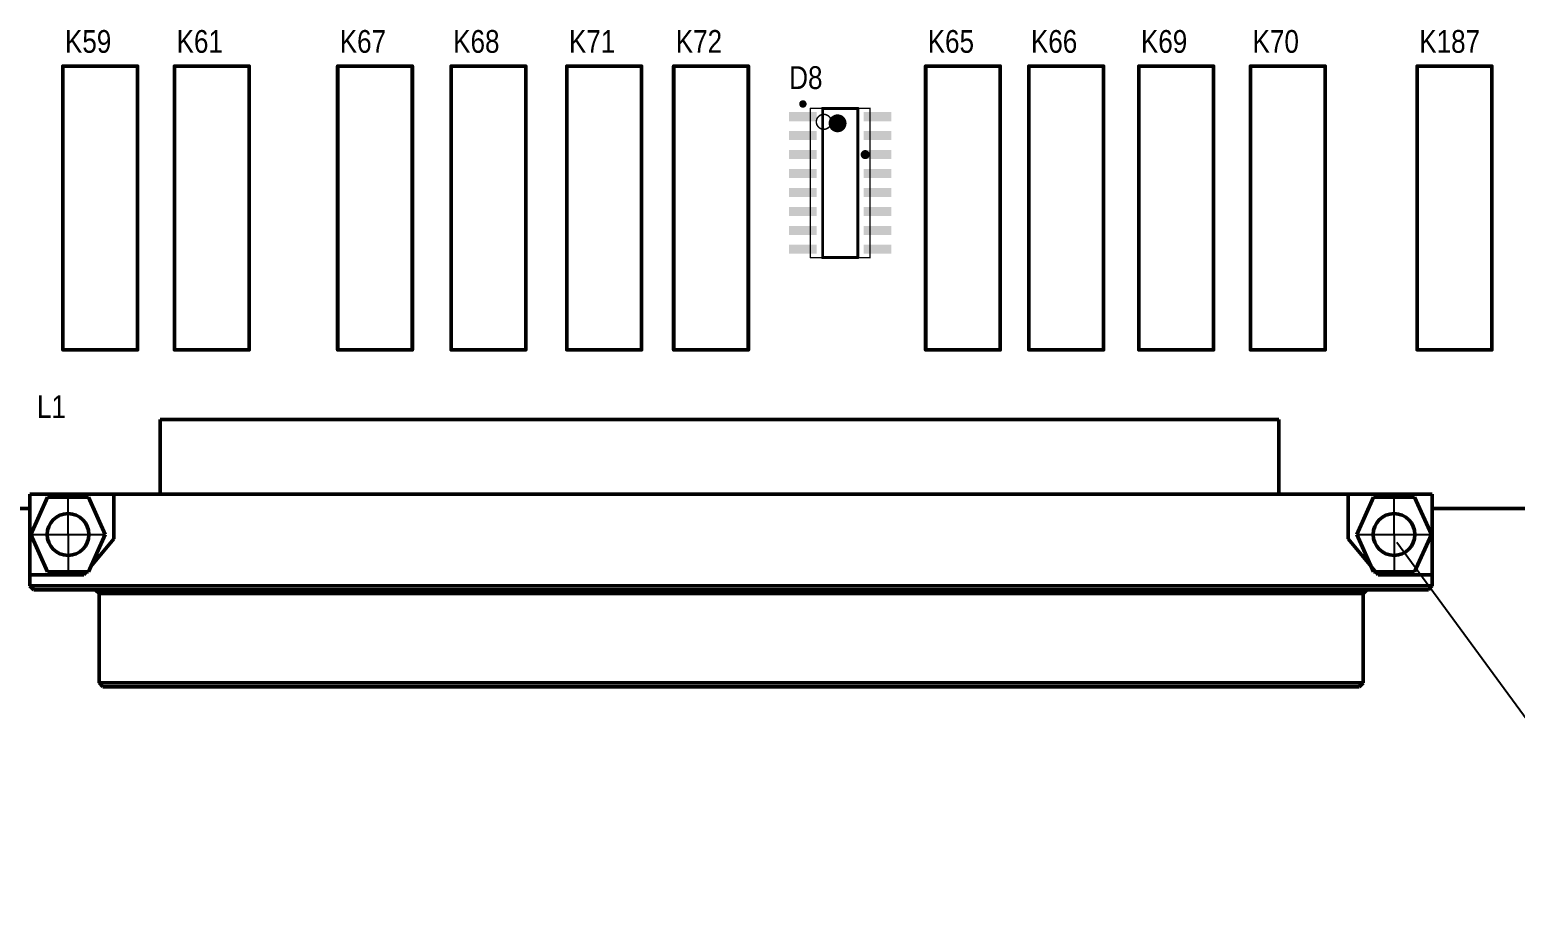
# Model space of a CAD drawing. Header units: millimetres. Extents: x 7140 to 8879, y -16257 to -5062.
# Drawn here: x 7238.6 to 7338.2, y -14781.5 to -14722 of the extents above; entities that cross this region are included whole.
import ezdxf

# ---------------------------------------------------------------- set-up
doc = ezdxf.new("R2010")
doc.units = ezdxf.units.MM
for name, color, linetype in [('BottomSolder', 6, 'Continuous'), ('Mechanical13', 56, 'Continuous'), ('TopOverlay', 2, 'Continuous'), ('TopSolder', 216, 'Continuous'), ('ViaHoleLayer', 16, 'Continuous')]:
    doc.layers.add(name, color=color, linetype=linetype)
doc.styles.get("Standard").update_dxf_attribs({"font": 'ARIALN.TTF', "height": 3.4})

msp = doc.modelspace()

# ---------------------------------------------------------------- linework, layer by layer
msp.add_line((7330.24522, -14756.32461), (7348.71518, -14781.53911))
at = {"layer": 'BottomSolder', "lineweight": 50}
for p, q in [((7247.32264, -14753.11816), (7247.32264, -14748.11551)), ((7247.32264, -14748.11551), (7322.31909, -14748.11551)), ((7322.31909, -14748.11551), (7322.31909, -14753.11816)), ((7238.60301, -14759.26816), (7238.60301, -14753.11816)), ((7238.60301, -14753.11816), (7244.23301, -14753.11816)), ((7244.23301, -14756.11816), (7244.23301, -14753.11816)), ((7326.97301, -14753.11816), (7244.23301, -14753.11816)), ((7326.97301, -14753.11816), (7326.97301, -14756.11816)), ((7326.97301, -14753.11816), (7332.603, -14753.11816)), ((7332.603, -14753.11816), (7332.603, -14758.51816)), ((7238.60301, -14754.0777), (7178.87499, -14754.0777)), ((7239.77801, -14753.31816), (7238.65301, -14755.81816)), ((7239.77801, -14753.31816), (7242.52801, -14753.31816)), ((7242.52801, -14753.31816), (7243.65301, -14755.81816)), ((7328.67801, -14753.31816), (7327.55301, -14755.81816)), ((7328.67801, -14753.31816), (7331.42801, -14753.31816)), ((7331.42801, -14753.31816), (7332.55301, -14755.81816)), ((7413.77749, -14754.0777), (7332.603, -14754.0777)), ((7238.65301, -14755.81816), (7239.77801, -14758.31816)), ((7243.65301, -14755.81816), (7242.52801, -14758.31816)), ((7242.6911, -14757.95574), (7244.23301, -14756.11816)), ((7326.97301, -14756.11816), (7328.98685, -14758.51816)), ((7327.55301, -14755.81816), (7328.67801, -14758.31816)), ((7332.55301, -14755.81816), (7331.42801, -14758.31816)), ((7238.60301, -14758.51816), (7242.21917, -14758.51816)), ((7238.85301, -14759.51816), (7238.60301, -14759.26816)), ((7238.60301, -14759.26816), (7332.603, -14759.26816)), ((7239.77801, -14758.31816), (7242.52801, -14758.31816)), ((7242.21917, -14758.51816), (7242.38699, -14758.31816)), ((7328.67801, -14758.31816), (7331.42801, -14758.31816)), ((7328.98685, -14758.51816), (7332.603, -14758.51816)), ((7332.35301, -14759.51816), (7332.603, -14759.26816)), ((7332.603, -14759.26816), (7332.603, -14758.51816)), ((7332.35301, -14759.51816), (7238.85301, -14759.51816)), ((7243.23301, -14759.76816), (7242.98301, -14759.51816)), ((7243.23301, -14759.76816), (7243.48301, -14759.76816)), ((7243.23301, -14765.76816), (7243.23301, -14759.76816)), ((7243.98301, -14759.76816), (7243.48301, -14759.76816)), ((7243.98301, -14759.76816), (7244.23301, -14759.76816)), ((7244.23301, -14759.76816), (7244.48301, -14759.76816)), ((7326.72301, -14759.76816), (7244.48301, -14759.76816)), ((7326.72301, -14759.76816), (7326.97301, -14759.76816)), ((7326.97301, -14759.76816), (7327.22301, -14759.76816)), ((7327.72301, -14759.76816), (7327.22301, -14759.76816)), ((7327.72301, -14759.76816), (7327.97301, -14759.76816)), ((7328.22301, -14759.51816), (7327.97301, -14759.76816)), ((7327.97301, -14759.76816), (7327.97301, -14765.76816)), ((7243.23301, -14765.76816), (7243.48301, -14765.76816)), ((7243.48301, -14766.01816), (7243.23301, -14765.76816)), ((7243.48301, -14765.76816), (7243.98301, -14765.76816)), ((7243.98301, -14766.01816), (7243.48301, -14766.01816)), ((7243.98301, -14765.76816), (7244.23301, -14765.76816)), ((7243.98301, -14766.01816), (7244.23301, -14766.01816)), ((7244.23301, -14765.76816), (7244.48301, -14765.76816)), ((7244.23301, -14766.01816), (7244.48301, -14766.01816)), ((7244.48301, -14765.76816), (7326.72301, -14765.76816)), ((7326.72301, -14766.01816), (7244.48301, -14766.01816)), ((7326.72301, -14765.76816), (7326.97301, -14765.76816)), ((7326.72301, -14766.01816), (7326.97301, -14766.01816)), ((7326.97301, -14765.76816), (7327.22301, -14765.76816)), ((7326.97301, -14766.01816), (7327.22301, -14766.01816)), ((7327.22301, -14765.76816), (7327.72301, -14765.76816)), ((7327.72301, -14766.01816), (7327.22301, -14766.01816)), ((7327.97301, -14765.76816), (7327.72301, -14766.01816)), ((7327.72301, -14765.76816), (7327.97301, -14765.76816))]:
    msp.add_line(p, q, dxfattribs=at)
at = {"layer": 'BottomSolder', "color": 0}
for p, q in [((7241.15301, -14755.81816), (7241.15301, -14753.31816)), ((7330.05301, -14755.81816), (7330.05301, -14753.31816)), ((7238.65301, -14755.81816), (7243.65301, -14755.81816)), ((7241.15301, -14755.81816), (7241.15301, -14758.31816)), ((7327.55301, -14755.81816), (7332.55301, -14755.81816)), ((7330.05301, -14755.81816), (7330.05301, -14758.31816))]:
    msp.add_line(p, q, dxfattribs=at)
at = {"layer": 'BottomSolder', "const_width": 0.302}
msp.add_lwpolyline([(7294.445, -14730.35919, 1), (7294.74699, -14730.35919, 1)], format="xyb", close=True, dxfattribs=at)
at = {"layer": 'BottomSolder', "lineweight": 50}
for centre in [(7241.15301, -14755.81816), (7330.05301, -14755.81816)]:
    msp.add_circle(centre, 1.4, dxfattribs=at)
at = {"layer": 'Mechanical13', "const_width": 0.1}
for points in [[(7290.92096, -14727.2642), (7294.92095, -14727.2642)], [(7290.92096, -14737.26418), (7290.92096, -14727.2642)], [(7294.92095, -14737.26418), (7294.92095, -14727.2642)], [(7290.92096, -14737.26418), (7294.92095, -14737.26418)]]:
    msp.add_lwpolyline(points, dxfattribs=at)
at = {"layer": 'Mechanical13'}
for points, const_width in [([(7290.89596, -14727.2642, 1), (7290.94595, -14727.2642, 1)], 0.05), ([(7290.89596, -14727.2642, 1), (7290.94595, -14727.2642, 1)], 0.05), ([(7294.89595, -14727.2642, 1), (7294.94595, -14727.2642, 1)], 0.05), ([(7294.89595, -14727.2642, 1), (7294.94595, -14727.2642, 1)], 0.05), ([(7292.32094, -14728.1642, 1), (7291.32094, -14728.1642, 1)], 0.1), ([(7291.29594, -14728.1642, 1), (7291.34594, -14728.1642, 1)], 0.05), ([(7292.29594, -14728.1642, 1), (7292.34594, -14728.1642, 1)], 0.05), ([(7290.89596, -14737.26418, 1), (7290.94595, -14737.26418, 1)], 0.05), ([(7290.89596, -14737.26418, 1), (7290.94595, -14737.26418, 1)], 0.05), ([(7294.89595, -14737.26418, 1), (7294.94595, -14737.26418, 1)], 0.05), ([(7294.89595, -14737.26418, 1), (7294.94595, -14737.26418, 1)], 0.05)]:
    msp.add_lwpolyline(points, format="xyb", close=True, dxfattribs=dict(at, const_width=const_width))
at = {"layer": 'TopOverlay'}
for points, const_width in [([(7240.80904, -14743.43719), (7240.80904, -14724.44017)], 0.254), ([(7240.80904, -14724.44017), (7245.81203, -14724.44017)], 0.254), ([(7245.81203, -14743.44019), (7245.81203, -14724.44017)], 0.254), ([(7248.29396, -14743.43719), (7248.29396, -14724.44017)], 0.254), ([(7248.29396, -14724.44017), (7253.297, -14724.44017)], 0.254), ([(7253.297, -14743.44019), (7253.297, -14724.44017)], 0.254), ([(7259.23156, -14743.43719), (7259.23156, -14724.44017)], 0.254), ([(7259.23156, -14724.44017), (7264.23455, -14724.44017)], 0.254), ([(7264.23455, -14743.44019), (7264.23455, -14724.44017)], 0.254), ([(7266.83601, -14743.43719), (7266.83601, -14724.44017)], 0.254), ([(7266.83601, -14724.44017), (7271.83905, -14724.44017)], 0.254), ([(7271.83905, -14743.44019), (7271.83905, -14724.44017)], 0.254), ([(7274.59749, -14743.43719), (7274.59749, -14724.44017)], 0.254), ([(7274.59749, -14724.44017), (7279.60053, -14724.44017)], 0.254), ([(7279.60053, -14743.44019), (7279.60053, -14724.44017)], 0.254), ([(7281.75851, -14743.43719), (7281.75851, -14724.44017)], 0.254), ([(7281.75851, -14724.44017), (7286.76155, -14724.44017)], 0.254), ([(7286.76155, -14743.44019), (7286.76155, -14724.44017)], 0.254), ([(7298.64951, -14743.43719), (7298.64951, -14724.44017)], 0.254), ([(7298.64951, -14724.44017), (7303.6525, -14724.44017)], 0.254), ([(7303.6525, -14743.44019), (7303.6525, -14724.44017)], 0.254), ([(7305.57101, -14743.43719), (7305.57101, -14724.44017)], 0.254), ([(7305.57101, -14724.44017), (7310.574, -14724.44017)], 0.254), ([(7310.574, -14743.44019), (7310.574, -14724.44017)], 0.254), ([(7312.94504, -14743.43719), (7312.94504, -14724.44017)], 0.254), ([(7312.94504, -14724.44017), (7317.94803, -14724.44017)], 0.254), ([(7317.94803, -14743.44019), (7317.94803, -14724.44017)], 0.254), ([(7320.42996, -14743.43719), (7320.42996, -14724.44017)], 0.254), ([(7320.42996, -14724.44017), (7325.433, -14724.44017)], 0.254), ([(7325.433, -14743.44019), (7325.433, -14724.44017)], 0.254), ([(7331.60596, -14743.43719), (7331.60596, -14724.44017)], 0.254), ([(7331.60596, -14724.44017), (7336.60895, -14724.44017)], 0.254), ([(7336.60895, -14743.44019), (7336.60895, -14724.44017)], 0.254), ([(7291.74595, -14727.2642), (7294.09596, -14727.2642)], 0.2), ([(7291.74595, -14737.26418), (7291.74595, -14727.2642)], 0.2), ([(7294.09596, -14737.26418), (7294.09596, -14727.2642)], 0.2), ([(7291.74595, -14737.26418), (7294.09596, -14737.26418)], 0.2), ([(7240.80904, -14743.43719), (7240.81204, -14743.44019)], 0.254), ([(7240.81204, -14743.44019), (7245.81203, -14743.44019)], 0.254), ([(7248.29396, -14743.43719), (7248.29701, -14743.44019)], 0.254), ([(7248.29701, -14743.44019), (7253.297, -14743.44019)], 0.254), ([(7259.23156, -14743.43719), (7259.23456, -14743.44019)], 0.254), ([(7259.23456, -14743.44019), (7264.23455, -14743.44019)], 0.254), ([(7266.83601, -14743.43719), (7266.83901, -14743.44019)], 0.254), ([(7266.83901, -14743.44019), (7271.83905, -14743.44019)], 0.254), ([(7274.59749, -14743.43719), (7274.60049, -14743.44019)], 0.254), ([(7274.60049, -14743.44019), (7279.60053, -14743.44019)], 0.254), ([(7281.75851, -14743.43719), (7281.76151, -14743.44019)], 0.254), ([(7281.76151, -14743.44019), (7286.76155, -14743.44019)], 0.254), ([(7298.64951, -14743.43719), (7298.65251, -14743.44019)], 0.254), ([(7298.65251, -14743.44019), (7303.6525, -14743.44019)], 0.254), ([(7305.57101, -14743.43719), (7305.57401, -14743.44019)], 0.254), ([(7305.57401, -14743.44019), (7310.574, -14743.44019)], 0.254), ([(7312.94504, -14743.43719), (7312.94804, -14743.44019)], 0.254), ([(7312.94804, -14743.44019), (7317.94803, -14743.44019)], 0.254), ([(7320.42996, -14743.43719), (7320.43296, -14743.44019)], 0.254), ([(7320.43296, -14743.44019), (7325.433, -14743.44019)], 0.254), ([(7331.60596, -14743.43719), (7331.60896, -14743.44019)], 0.254), ([(7331.60896, -14743.44019), (7336.60895, -14743.44019)], 0.254)]:
    msp.add_lwpolyline(points, dxfattribs=dict(at, const_width=const_width))
for points, const_width in [([(7240.74554, -14724.44017, 1), (7240.87254, -14724.44017, 1)], 0.127), ([(7240.74554, -14724.44017, 1), (7240.87254, -14724.44017, 1)], 0.127), ([(7245.74853, -14724.44017, 1), (7245.87553, -14724.44017, 1)], 0.127), ([(7245.74853, -14724.44017, 1), (7245.87553, -14724.44017, 1)], 0.127), ([(7248.23046, -14724.44017, 1), (7248.35746, -14724.44017, 1)], 0.127), ([(7248.23046, -14724.44017, 1), (7248.35746, -14724.44017, 1)], 0.127), ([(7253.2335, -14724.44017, 1), (7253.3605, -14724.44017, 1)], 0.127), ([(7253.2335, -14724.44017, 1), (7253.3605, -14724.44017, 1)], 0.127), ([(7259.16806, -14724.44017, 1), (7259.29506, -14724.44017, 1)], 0.127), ([(7259.16806, -14724.44017, 1), (7259.29506, -14724.44017, 1)], 0.127), ([(7264.17105, -14724.44017, 1), (7264.29805, -14724.44017, 1)], 0.127), ([(7264.17105, -14724.44017, 1), (7264.29805, -14724.44017, 1)], 0.127), ([(7266.77251, -14724.44017, 1), (7266.89951, -14724.44017, 1)], 0.127), ([(7266.77251, -14724.44017, 1), (7266.89951, -14724.44017, 1)], 0.127), ([(7271.77555, -14724.44017, 1), (7271.90255, -14724.44017, 1)], 0.127), ([(7271.77555, -14724.44017, 1), (7271.90255, -14724.44017, 1)], 0.127), ([(7274.53399, -14724.44017, 1), (7274.66099, -14724.44017, 1)], 0.127), ([(7274.53399, -14724.44017, 1), (7274.66099, -14724.44017, 1)], 0.127), ([(7279.53703, -14724.44017, 1), (7279.66403, -14724.44017, 1)], 0.127), ([(7279.53703, -14724.44017, 1), (7279.66403, -14724.44017, 1)], 0.127), ([(7281.69501, -14724.44017, 1), (7281.82201, -14724.44017, 1)], 0.127), ([(7281.69501, -14724.44017, 1), (7281.82201, -14724.44017, 1)], 0.127), ([(7286.69805, -14724.44017, 1), (7286.82505, -14724.44017, 1)], 0.127), ([(7286.69805, -14724.44017, 1), (7286.82505, -14724.44017, 1)], 0.127), ([(7298.58601, -14724.44017, 1), (7298.71301, -14724.44017, 1)], 0.127), ([(7298.58601, -14724.44017, 1), (7298.71301, -14724.44017, 1)], 0.127), ([(7303.589, -14724.44017, 1), (7303.716, -14724.44017, 1)], 0.127), ([(7303.589, -14724.44017, 1), (7303.716, -14724.44017, 1)], 0.127), ([(7305.50751, -14724.44017, 1), (7305.63451, -14724.44017, 1)], 0.127), ([(7305.50751, -14724.44017, 1), (7305.63451, -14724.44017, 1)], 0.127), ([(7310.5105, -14724.44017, 1), (7310.6375, -14724.44017, 1)], 0.127), ([(7310.5105, -14724.44017, 1), (7310.6375, -14724.44017, 1)], 0.127), ([(7312.88154, -14724.44017, 1), (7313.00854, -14724.44017, 1)], 0.127), ([(7312.88154, -14724.44017, 1), (7313.00854, -14724.44017, 1)], 0.127), ([(7317.88453, -14724.44017, 1), (7318.01153, -14724.44017, 1)], 0.127), ([(7317.88453, -14724.44017, 1), (7318.01153, -14724.44017, 1)], 0.127), ([(7320.36646, -14724.44017, 1), (7320.49346, -14724.44017, 1)], 0.127), ([(7320.36646, -14724.44017, 1), (7320.49346, -14724.44017, 1)], 0.127), ([(7325.3695, -14724.44017, 1), (7325.4965, -14724.44017, 1)], 0.127), ([(7325.3695, -14724.44017, 1), (7325.4965, -14724.44017, 1)], 0.127), ([(7331.54246, -14724.44017, 1), (7331.66946, -14724.44017, 1)], 0.127), ([(7331.54246, -14724.44017, 1), (7331.66946, -14724.44017, 1)], 0.127), ([(7336.54545, -14724.44017, 1), (7336.67245, -14724.44017, 1)], 0.127), ([(7336.54545, -14724.44017, 1), (7336.67245, -14724.44017, 1)], 0.127), ([(7290.54594, -14726.9692, 1), (7290.29594, -14726.9692, 1)], 0.25), ([(7290.23344, -14726.9692, 1), (7290.35844, -14726.9692, 1)], 0.125), ([(7290.48344, -14726.9692, 1), (7290.60844, -14726.9692, 1)], 0.125), ([(7291.69595, -14727.2642, 1), (7291.79595, -14727.2642, 1)], 0.1), ([(7291.69595, -14727.2642, 1), (7291.79595, -14727.2642, 1)], 0.1), ([(7294.04596, -14727.2642, 1), (7294.14596, -14727.2642, 1)], 0.1), ([(7294.04596, -14727.2642, 1), (7294.14596, -14727.2642, 1)], 0.1), ([(7293.04594, -14728.2642, 1), (7292.44594, -14728.2642, 1)], 0.6), ([(7292.29594, -14728.2642, 1), (7292.59594, -14728.2642, 1)], 0.3), ([(7292.89594, -14728.2642, 1), (7293.19594, -14728.2642, 1)], 0.3), ([(7291.69595, -14737.26418, 1), (7291.79595, -14737.26418, 1)], 0.1), ([(7291.69595, -14737.26418, 1), (7291.79595, -14737.26418, 1)], 0.1), ([(7294.04596, -14737.26418, 1), (7294.14596, -14737.26418, 1)], 0.1), ([(7294.04596, -14737.26418, 1), (7294.14596, -14737.26418, 1)], 0.1), ([(7240.74554, -14743.43719, 1), (7240.87254, -14743.43719, 1)], 0.127), ([(7240.74554, -14743.43719, 1), (7240.87254, -14743.43719, 1)], 0.127), ([(7240.74854, -14743.44019, 1), (7240.87554, -14743.44019, 1)], 0.127), ([(7240.74854, -14743.44019, 1), (7240.87554, -14743.44019, 1)], 0.127), ([(7245.74853, -14743.44019, 1), (7245.87553, -14743.44019, 1)], 0.127), ([(7245.74853, -14743.44019, 1), (7245.87553, -14743.44019, 1)], 0.127), ([(7248.23046, -14743.43719, 1), (7248.35746, -14743.43719, 1)], 0.127), ([(7248.23046, -14743.43719, 1), (7248.35746, -14743.43719, 1)], 0.127), ([(7248.23351, -14743.44019, 1), (7248.36051, -14743.44019, 1)], 0.127), ([(7248.23351, -14743.44019, 1), (7248.36051, -14743.44019, 1)], 0.127), ([(7253.2335, -14743.44019, 1), (7253.3605, -14743.44019, 1)], 0.127), ([(7253.2335, -14743.44019, 1), (7253.3605, -14743.44019, 1)], 0.127), ([(7259.16806, -14743.43719, 1), (7259.29506, -14743.43719, 1)], 0.127), ([(7259.16806, -14743.43719, 1), (7259.29506, -14743.43719, 1)], 0.127), ([(7259.17106, -14743.44019, 1), (7259.29806, -14743.44019, 1)], 0.127), ([(7259.17106, -14743.44019, 1), (7259.29806, -14743.44019, 1)], 0.127), ([(7264.17105, -14743.44019, 1), (7264.29805, -14743.44019, 1)], 0.127), ([(7264.17105, -14743.44019, 1), (7264.29805, -14743.44019, 1)], 0.127), ([(7266.77251, -14743.43719, 1), (7266.89951, -14743.43719, 1)], 0.127), ([(7266.77251, -14743.43719, 1), (7266.89951, -14743.43719, 1)], 0.127), ([(7266.77551, -14743.44019, 1), (7266.90251, -14743.44019, 1)], 0.127), ([(7266.77551, -14743.44019, 1), (7266.90251, -14743.44019, 1)], 0.127), ([(7271.77555, -14743.44019, 1), (7271.90255, -14743.44019, 1)], 0.127), ([(7271.77555, -14743.44019, 1), (7271.90255, -14743.44019, 1)], 0.127), ([(7274.53399, -14743.43719, 1), (7274.66099, -14743.43719, 1)], 0.127), ([(7274.53399, -14743.43719, 1), (7274.66099, -14743.43719, 1)], 0.127), ([(7274.53699, -14743.44019, 1), (7274.66399, -14743.44019, 1)], 0.127), ([(7274.53699, -14743.44019, 1), (7274.66399, -14743.44019, 1)], 0.127), ([(7279.53703, -14743.44019, 1), (7279.66403, -14743.44019, 1)], 0.127), ([(7279.53703, -14743.44019, 1), (7279.66403, -14743.44019, 1)], 0.127), ([(7281.69501, -14743.43719, 1), (7281.82201, -14743.43719, 1)], 0.127), ([(7281.69501, -14743.43719, 1), (7281.82201, -14743.43719, 1)], 0.127), ([(7281.69801, -14743.44019, 1), (7281.82501, -14743.44019, 1)], 0.127), ([(7281.69801, -14743.44019, 1), (7281.82501, -14743.44019, 1)], 0.127), ([(7286.69805, -14743.44019, 1), (7286.82505, -14743.44019, 1)], 0.127), ([(7286.69805, -14743.44019, 1), (7286.82505, -14743.44019, 1)], 0.127), ([(7298.58601, -14743.43719, 1), (7298.71301, -14743.43719, 1)], 0.127), ([(7298.58601, -14743.43719, 1), (7298.71301, -14743.43719, 1)], 0.127), ([(7298.58901, -14743.44019, 1), (7298.71601, -14743.44019, 1)], 0.127), ([(7298.58901, -14743.44019, 1), (7298.71601, -14743.44019, 1)], 0.127), ([(7303.589, -14743.44019, 1), (7303.716, -14743.44019, 1)], 0.127), ([(7303.589, -14743.44019, 1), (7303.716, -14743.44019, 1)], 0.127), ([(7305.50751, -14743.43719, 1), (7305.63451, -14743.43719, 1)], 0.127), ([(7305.50751, -14743.43719, 1), (7305.63451, -14743.43719, 1)], 0.127), ([(7305.51051, -14743.44019, 1), (7305.63751, -14743.44019, 1)], 0.127), ([(7305.51051, -14743.44019, 1), (7305.63751, -14743.44019, 1)], 0.127), ([(7310.5105, -14743.44019, 1), (7310.6375, -14743.44019, 1)], 0.127), ([(7310.5105, -14743.44019, 1), (7310.6375, -14743.44019, 1)], 0.127), ([(7312.88154, -14743.43719, 1), (7313.00854, -14743.43719, 1)], 0.127), ([(7312.88154, -14743.43719, 1), (7313.00854, -14743.43719, 1)], 0.127), ([(7312.88454, -14743.44019, 1), (7313.01154, -14743.44019, 1)], 0.127), ([(7312.88454, -14743.44019, 1), (7313.01154, -14743.44019, 1)], 0.127), ([(7317.88453, -14743.44019, 1), (7318.01153, -14743.44019, 1)], 0.127), ([(7317.88453, -14743.44019, 1), (7318.01153, -14743.44019, 1)], 0.127), ([(7320.36646, -14743.43719, 1), (7320.49346, -14743.43719, 1)], 0.127), ([(7320.36646, -14743.43719, 1), (7320.49346, -14743.43719, 1)], 0.127), ([(7320.36946, -14743.44019, 1), (7320.49646, -14743.44019, 1)], 0.127), ([(7320.36946, -14743.44019, 1), (7320.49646, -14743.44019, 1)], 0.127), ([(7325.3695, -14743.44019, 1), (7325.4965, -14743.44019, 1)], 0.127), ([(7325.3695, -14743.44019, 1), (7325.4965, -14743.44019, 1)], 0.127), ([(7331.54246, -14743.43719, 1), (7331.66946, -14743.43719, 1)], 0.127), ([(7331.54246, -14743.43719, 1), (7331.66946, -14743.43719, 1)], 0.127), ([(7331.54546, -14743.44019, 1), (7331.67246, -14743.44019, 1)], 0.127), ([(7331.54546, -14743.44019, 1), (7331.67246, -14743.44019, 1)], 0.127), ([(7336.54545, -14743.44019, 1), (7336.67245, -14743.44019, 1)], 0.127), ([(7336.54545, -14743.44019, 1), (7336.67245, -14743.44019, 1)], 0.127)]:
    msp.add_lwpolyline(points, format="xyb", close=True, dxfattribs=dict(at, const_width=const_width))
at = {"layer": 'TopSolder', "const_width": 0.302}
msp.add_lwpolyline([(7294.445, -14730.35919, 1), (7294.74699, -14730.35919, 1)], format="xyb", close=True, dxfattribs=at)
at = {"layer": 'TopSolder'}
for points in [[(7291.34793, -14728.12118), (7291.34793, -14727.51719), (7289.49393, -14728.12118), (7289.49393, -14727.51719)], [(7296.34797, -14728.12118), (7296.34797, -14727.51719), (7294.49397, -14728.12118), (7294.49397, -14727.51719)], [(7291.34793, -14729.39118), (7291.34793, -14728.78719), (7289.49393, -14729.39118), (7289.49393, -14728.78719)], [(7296.34797, -14729.39118), (7296.34797, -14728.78719), (7294.49397, -14729.39118), (7294.49397, -14728.78719)], [(7291.34793, -14730.66118), (7291.34793, -14730.05719), (7289.49393, -14730.66118), (7289.49393, -14730.05719)], [(7296.34797, -14730.66118), (7296.34797, -14730.05719), (7294.49397, -14730.66118), (7294.49397, -14730.05719)], [(7291.34793, -14731.93118), (7291.34793, -14731.32719), (7289.49393, -14731.93118), (7289.49393, -14731.32719)], [(7296.34797, -14731.93118), (7296.34797, -14731.32719), (7294.49397, -14731.93118), (7294.49397, -14731.32719)], [(7291.34793, -14733.20118), (7291.34793, -14732.59719), (7289.49393, -14733.20118), (7289.49393, -14732.59719)], [(7296.34797, -14733.20118), (7296.34797, -14732.59719), (7294.49397, -14733.20118), (7294.49397, -14732.59719)], [(7291.34793, -14734.47118), (7291.34793, -14733.86719), (7289.49393, -14734.47118), (7289.49393, -14733.86719)], [(7296.34797, -14734.47118), (7296.34797, -14733.86719), (7294.49397, -14734.47118), (7294.49397, -14733.86719)], [(7291.34793, -14735.74118), (7291.34793, -14735.13719), (7289.49393, -14735.74118), (7289.49393, -14735.13719)], [(7296.34797, -14735.74118), (7296.34797, -14735.13719), (7294.49397, -14735.74118), (7294.49397, -14735.13719)], [(7291.34793, -14737.01118), (7291.34793, -14736.40719), (7289.49393, -14737.01118), (7289.49393, -14736.40719)], [(7296.34797, -14737.01118), (7296.34797, -14736.40719), (7294.49397, -14737.01118), (7294.49397, -14736.40719)]]:
    msp.add_solid(points, dxfattribs=at)
at = {"layer": 'ViaHoleLayer', "const_width": 0.15}
msp.add_lwpolyline([(7294.521, -14730.35919, 1), (7294.67099, -14730.35919, 1)], format="xyb", close=True, dxfattribs=at)

# ---------------------------------------------------------------- texts
at = {"layer": 'TopOverlay'}
for s, p in [('K59', (7240.9479, -14723.5393)), ('K61', (7248.4329, -14723.5393)), ('K67', (7259.37045, -14723.5393)), ('K68', (7266.97492, -14723.5393)), ('K71', (7274.7364, -14723.5393)), ('K72', (7281.89744, -14723.5393)), ('K65', (7298.78838, -14723.5393)), ('K66', (7305.70991, -14723.5393)), ('K69', (7313.08395, -14723.5393)), ('K70', (7320.56891, -14723.5393)), ('K187', (7331.74489, -14723.5393)), ('D8', (7289.50413, -14725.965)), ('L1', (7239.07299, -14748.0122))]:
    msp.add_text(s, height=1.524, dxfattribs=at).set_placement(p)

doc.saveas('drawing.dxf')
